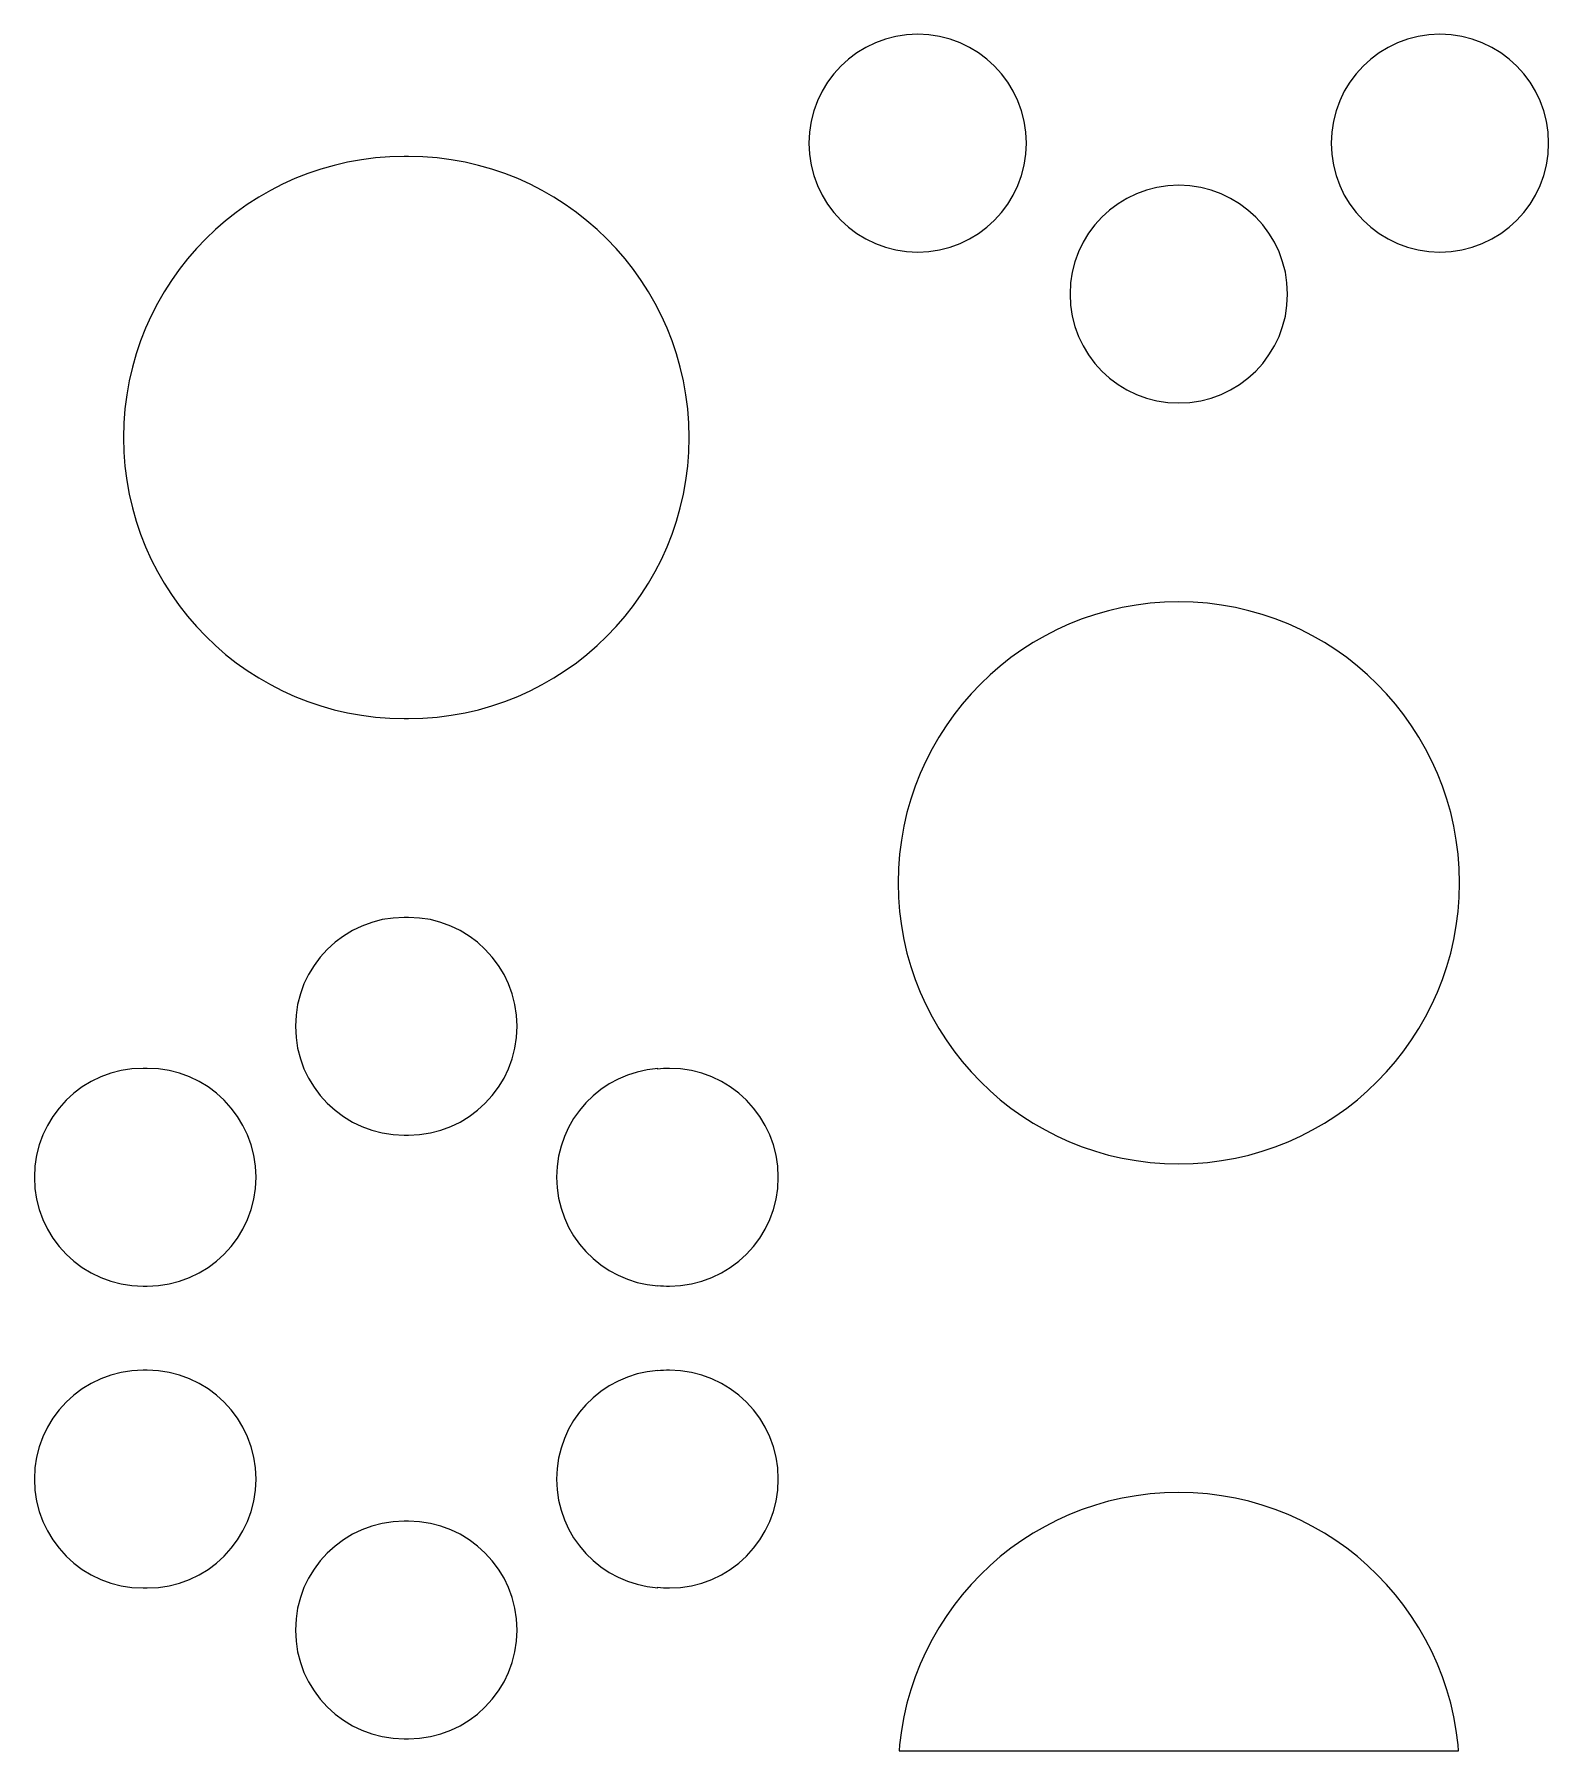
# Model space of a CAD drawing. Header units: millimetres. Extents: x -1200 to 1200, y -590 to 590.
# Drawn here: x 1 to 254.1, y -590 to -303.1 of the extents above; entities that cross this region are included whole.
import ezdxf

# ---------------------------------------------------------------- set-up
doc = ezdxf.new("R2010")
doc.units = ezdxf.units.MM
doc.header["$MEASUREMENT"] = 0
doc.layers.add('Layer 1', color=7, linetype='Continuous')

msp = doc.modelspace()

# ---------------------------------------------------------------- linework, layer by layer
at = {"layer": 'Layer 1', "color": 250, "lineweight": 20}
for points, knots in [([(130.4745, -321.3092), (130.4745, -311.2579), (138.6089, -303.1121), (148.6461, -303.1121), (158.6784, -303.1121), (166.8175, -311.2579), (166.8175, -321.3092), (166.8175, -331.3557), (158.6784, -339.5016), (148.6461, -339.5016), (138.6089, -339.5016), (130.4745, -331.3557), (130.4745, -321.3092)], [0, 0, 0, 0, 0.25, 0.25, 0.25, 0.5, 0.5, 0.5, 0.75, 0.75, 0.75, 1, 1, 1, 1]), ([(217.7483, -321.3092), (217.7483, -311.2579), (225.8874, -303.1121), (235.9197, -303.1121), (245.9521, -303.1121), (254.0911, -311.2579), (254.0911, -321.3092), (254.0911, -331.3557), (245.9521, -339.5016), (235.9197, -339.5016), (225.8874, -339.5016), (217.7483, -331.3557), (217.7483, -321.3092)], [0, 0, 0, 0, 0.25, 0.25, 0.25, 0.5, 0.5, 0.5, 0.75, 0.75, 0.75, 1, 1, 1, 1]), ([(42.4895, -328.1727), (42.4895, -328.1727), (44.566, -327.2309), (44.566, -327.2309), (44.566, -327.2309), (46.693, -326.3905), (46.693, -326.3905), (46.693, -326.3905), (48.8707, -325.6513), (48.8707, -325.6513), (48.8707, -325.6513), (51.0941, -325.0211), (51.0941, -325.0211), (51.0941, -325.0211), (53.3612, -324.4946), (53.3612, -324.4946), (53.3612, -324.4946), (55.669, -324.0816), (55.669, -324.0816), (55.669, -324.0816), (58.0155, -323.7821), (58.0155, -323.7821), (58.0155, -323.7821), (60.4007, -323.6034), (60.4007, -323.6034), (60.4007, -323.6034), (62.8194, -323.5431), (62.8194, -323.5431), (62.8194, -323.5431), (63.1751, -323.552), (63.1751, -323.552), (63.1751, -323.552), (63.5307, -323.5431), (63.5307, -323.5431), (63.5307, -323.5431), (65.9497, -323.6034), (65.9497, -323.6034), (65.9497, -323.6034), (68.3347, -323.7821), (68.3347, -323.7821), (68.3347, -323.7821), (70.6835, -324.0816), (70.6835, -324.0816), (70.6835, -324.0816), (72.989, -324.4946), (72.989, -324.4946), (72.989, -324.4946), (75.2583, -325.0211), (75.2583, -325.0211), (75.2583, -325.0211), (77.482, -325.6513), (77.482, -325.6513), (77.482, -325.6513), (79.6572, -326.3905), (79.6572, -326.3905), (79.6572, -326.3905), (81.7867, -327.2309), (81.7867, -327.2309), (81.7867, -327.2309), (83.863, -328.1727), (83.863, -328.1727), (83.863, -328.1727), (85.8839, -329.2088), (85.8839, -329.2088), (85.8839, -329.2088), (87.8494, -330.339), (87.8494, -330.339), (87.8494, -330.339), (89.752, -331.561), (89.752, -331.561), (89.752, -331.561), (91.5922, -332.8723), (91.5922, -332.8723), (91.5922, -332.8723), (93.3648, -334.2658), (93.3648, -334.2658), (93.3648, -334.2658), (95.0698, -335.7439), (95.0698, -335.7439), (95.0698, -335.7439), (96.7, -337.3015), (96.7, -337.3015), (96.7, -337.3015), (98.2556, -338.9365), (98.2556, -338.9365), (98.2556, -338.9365), (99.7315, -340.6415), (99.7315, -340.6415), (99.7315, -340.6415), (101.123, -342.4164), (101.123, -342.4164), (101.123, -342.4164), (102.4324, -344.2591), (102.4324, -344.2591), (102.4324, -344.2591), (103.6527, -346.1646), (103.6527, -346.1646), (103.6527, -346.1646), (104.7814, -348.133), (104.7814, -348.133), (104.7814, -348.133), (105.8159, -350.1567), (105.8159, -350.1567), (105.8159, -350.1567), (106.7565, -352.236), (106.7565, -352.236), (106.7565, -352.236), (107.5956, -354.3661), (107.5956, -354.3661), (107.5956, -354.3661), (108.3312, -356.5468), (108.3312, -356.5468), (108.3312, -356.5468), (108.9631, -358.7711), (108.9631, -358.7711), (108.9631, -358.7711), (109.4864, -361.0435), (109.4864, -361.0435), (109.4864, -361.0435), (109.9011, -363.3547), (109.9011, -363.3547), (109.9011, -363.3547), (110.1978, -365.707), (110.1978, -365.707), (110.1978, -365.707), (110.3787, -368.0954), (110.3787, -368.0954), (110.3787, -368.0954), (110.4414, -370.5178), (110.4414, -370.5178), (110.4414, -370.5178), (110.3787, -372.94), (110.3787, -372.94), (110.3787, -372.94), (110.1978, -375.3285), (110.1978, -375.3285), (110.1978, -375.3285), (109.9011, -377.6783), (109.9011, -377.6783), (109.9011, -377.6783), (109.4864, -379.9918), (109.4864, -379.9918), (109.4864, -379.9918), (108.9631, -382.2619), (108.9631, -382.2619), (108.9631, -382.2619), (108.3312, -384.4862), (108.3312, -384.4862), (108.3312, -384.4862), (107.5956, -386.667), (107.5956, -386.667), (107.5956, -386.667), (106.7565, -388.7994), (106.7565, -388.7994), (106.7565, -388.7994), (105.8159, -390.8764), (105.8159, -390.8764), (105.8159, -390.8764), (104.7814, -392.9001), (104.7814, -392.9001), (104.7814, -392.9001), (103.6527, -394.8683), (103.6527, -394.8683), (103.6527, -394.8683), (102.4324, -396.7739), (102.4324, -396.7739), (102.4324, -396.7739), (101.123, -398.6164), (101.123, -398.6164), (101.123, -398.6164), (99.7315, -400.394), (99.7315, -400.394), (99.7315, -400.394), (98.2556, -402.0991), (98.2556, -402.0991), (98.2556, -402.0991), (96.7, -403.7315), (96.7, -403.7315), (96.7, -403.7315), (95.0673, -405.2916), (95.0673, -405.2916), (95.0673, -405.2916), (93.3648, -406.7672), (93.3648, -406.7672), (93.3648, -406.7672), (91.5922, -408.1631), (91.5922, -408.1631), (91.5922, -408.1631), (89.752, -409.4743), (89.752, -409.4743), (89.752, -409.4743), (87.8494, -410.6965), (87.8494, -410.6965), (87.8494, -410.6965), (85.8839, -411.8267), (85.8839, -411.8267), (85.8839, -411.8267), (83.863, -412.8628), (83.863, -412.8628), (83.863, -412.8628), (81.7867, -413.8047), (81.7867, -413.8047), (81.7867, -413.8047), (79.6572, -414.6451), (79.6572, -414.6451), (79.6572, -414.6451), (77.482, -415.3817), (77.482, -415.3817), (77.482, -415.3817), (75.2583, -416.0144), (75.2583, -416.0144), (75.2583, -416.0144), (72.989, -416.5384), (72.989, -416.5384), (72.989, -416.5384), (70.6835, -416.9491), (70.6835, -416.9491), (70.6835, -416.9491), (68.3347, -417.2484), (68.3347, -417.2484), (68.3347, -417.2484), (65.9497, -417.4318), (65.9497, -417.4318), (65.9497, -417.4318), (63.5307, -417.4923), (63.5307, -417.4923), (63.5307, -417.4923), (63.1753, -417.4835), (63.1753, -417.4835), (63.1753, -417.4835), (62.8194, -417.4923), (62.8194, -417.4923), (62.8194, -417.4923), (60.4007, -417.4318), (60.4007, -417.4318), (60.4007, -417.4318), (58.0155, -417.2484), (58.0155, -417.2484), (58.0155, -417.2484), (55.669, -416.9491), (55.669, -416.9491), (55.669, -416.9491), (53.3612, -416.5384), (53.3612, -416.5384), (53.3612, -416.5384), (51.0941, -416.0144), (51.0941, -416.0144), (51.0941, -416.0144), (48.8707, -415.3817), (48.8707, -415.3817), (48.8707, -415.3817), (46.693, -414.6451), (46.693, -414.6451), (46.693, -414.6451), (44.566, -413.8047), (44.566, -413.8047), (44.566, -413.8047), (42.4895, -412.8628), (42.4895, -412.8628), (42.4895, -412.8628), (40.4661, -411.8267), (40.4661, -411.8267), (40.4661, -411.8267), (38.5056, -410.6965), (38.5056, -410.6965), (38.5056, -410.6965), (36.6003, -409.4743), (36.6003, -409.4743), (36.6003, -409.4743), (34.7604, -408.1631), (34.7604, -408.1631), (34.7604, -408.1631), (32.9854, -406.7672), (32.9854, -406.7672), (32.9854, -406.7672), (31.2829, -405.2916), (31.2829, -405.2916), (31.2829, -405.2916), (29.6525, -403.7315), (29.6525, -403.7315), (29.6525, -403.7315), (28.0971, -402.0991), (28.0971, -402.0991), (28.0971, -402.0991), (26.6212, -400.394), (26.6212, -400.394), (26.6212, -400.394), (25.2296, -398.6164), (25.2296, -398.6164), (25.2296, -398.6164), (23.9226, -396.7739), (23.9226, -396.7739), (23.9226, -396.7739), (22.6999, -394.8683), (22.6999, -394.8683), (22.6999, -394.8683), (21.5688, -392.9001), (21.5688, -392.9001), (21.5688, -392.9001), (20.5342, -390.8764), (20.5342, -390.8764), (20.5342, -390.8764), (19.5963, -388.7994), (19.5963, -388.7994), (19.5963, -388.7994), (18.7569, -386.667), (18.7569, -386.667), (18.7569, -386.667), (18.0191, -384.4862), (18.0191, -384.4862), (18.0191, -384.4862), (17.3895, -382.2619), (17.3895, -382.2619), (17.3895, -382.2619), (16.8638, -379.9894), (16.8638, -379.9894), (16.8638, -379.9894), (16.449, -377.6783), (16.449, -377.6783), (16.449, -377.6783), (16.1549, -375.3285), (16.1549, -375.3285), (16.1549, -375.3285), (15.9715, -372.94), (15.9715, -372.94), (15.9715, -372.94), (15.9112, -370.5178), (15.9112, -370.5178), (15.9112, -370.5178), (15.9715, -368.0954), (15.9715, -368.0954), (15.9715, -368.0954), (16.1549, -365.707), (16.1549, -365.707), (16.1549, -365.707), (16.449, -363.3547), (16.449, -363.3547), (16.449, -363.3547), (16.8638, -361.0435), (16.8638, -361.0435), (16.8638, -361.0435), (17.3895, -358.7734), (17.3895, -358.7734), (17.3895, -358.7734), (18.0191, -356.5468), (18.0191, -356.5468), (18.0191, -356.5468), (18.7569, -354.3661), (18.7569, -354.3661), (18.7569, -354.3661), (19.5963, -352.236), (19.5963, -352.236), (19.5963, -352.236), (20.5342, -350.1567), (20.5342, -350.1567), (20.5342, -350.1567), (21.5688, -348.133), (21.5688, -348.133), (21.5688, -348.133), (22.6999, -346.1646), (22.6999, -346.1646), (22.6999, -346.1646), (23.9226, -344.2591), (23.9226, -344.2591), (23.9226, -344.2591), (25.2296, -342.4164), (25.2296, -342.4164), (25.2296, -342.4164), (26.6212, -340.6415), (26.6212, -340.6415), (26.6212, -340.6415), (28.0971, -338.9341), (28.0971, -338.9341), (28.0971, -338.9341), (29.6525, -337.3015), (29.6525, -337.3015), (29.6525, -337.3015), (31.2829, -335.7439), (31.2829, -335.7439), (31.2829, -335.7439), (32.9854, -334.2658), (32.9854, -334.2658), (32.9854, -334.2658), (34.7604, -332.8723), (34.7604, -332.8723), (34.7604, -332.8723), (36.6003, -331.561), (36.6003, -331.561), (36.6003, -331.561), (38.5033, -330.339), (38.5033, -330.339), (38.5033, -330.339), (40.4686, -329.2088), (40.4686, -329.2088), (40.4686, -329.2088), (42.4895, -328.1727), (42.4895, -328.1727)], [0, 0, 0, 0, 0.00757576, 0.00757576, 0.00757576, 0.01515152, 0.01515152, 0.01515152, 0.02272727, 0.02272727, 0.02272727, 0.03030303, 0.03030303, 0.03030303, 0.03787879, 0.03787879, 0.03787879, 0.04545455, 0.04545455, 0.04545455, 0.0530303, 0.0530303, 0.0530303, 0.06060606, 0.06060606, 0.06060606, 0.06818182, 0.06818182, 0.06818182, 0.07575758, 0.07575758, 0.07575758, 0.08333333, 0.08333333, 0.08333333, 0.09090909, 0.09090909, 0.09090909, 0.09848485, 0.09848485, 0.09848485, 0.10606061, 0.10606061, 0.10606061, 0.11363636, 0.11363636, 0.11363636, 0.12121212, 0.12121212, 0.12121212, 0.12878788, 0.12878788, 0.12878788, 0.13636364, 0.13636364, 0.13636364, 0.14393939, 0.14393939, 0.14393939, 0.15151515, 0.15151515, 0.15151515, 0.15909091, 0.15909091, 0.15909091, 0.16666667, 0.16666667, 0.16666667, 0.17424242, 0.17424242, 0.17424242, 0.18181818, 0.18181818, 0.18181818, 0.18939394, 0.18939394, 0.18939394, 0.1969697, 0.1969697, 0.1969697, 0.20454545, 0.20454545, 0.20454545, 0.21212121, 0.21212121, 0.21212121, 0.21969697, 0.21969697, 0.21969697, 0.22727273, 0.22727273, 0.22727273, 0.23484848, 0.23484848, 0.23484848, 0.24242424, 0.24242424, 0.24242424, 0.25, 0.25, 0.25, 0.25757576, 0.25757576, 0.25757576, 0.26515152, 0.26515152, 0.26515152, 0.27272727, 0.27272727, 0.27272727, 0.28030303, 0.28030303, 0.28030303, 0.28787879, 0.28787879, 0.28787879, 0.29545455, 0.29545455, 0.29545455, 0.3030303, 0.3030303, 0.3030303, 0.31060606, 0.31060606, 0.31060606, 0.31818182, 0.31818182, 0.31818182, 0.32575758, 0.32575758, 0.32575758, 0.33333333, 0.33333333, 0.33333333, 0.34090909, 0.34090909, 0.34090909, 0.34848485, 0.34848485, 0.34848485, 0.35606061, 0.35606061, 0.35606061, 0.36363636, 0.36363636, 0.36363636, 0.37121212, 0.37121212, 0.37121212, 0.37878788, 0.37878788, 0.37878788, 0.38636364, 0.38636364, 0.38636364, 0.39393939, 0.39393939, 0.39393939, 0.40151515, 0.40151515, 0.40151515, 0.40909091, 0.40909091, 0.40909091, 0.41666667, 0.41666667, 0.41666667, 0.42424242, 0.42424242, 0.42424242, 0.43181818, 0.43181818, 0.43181818, 0.43939394, 0.43939394, 0.43939394, 0.4469697, 0.4469697, 0.4469697, 0.45454545, 0.45454545, 0.45454545, 0.46212121, 0.46212121, 0.46212121, 0.46969697, 0.46969697, 0.46969697, 0.47727273, 0.47727273, 0.47727273, 0.48484848, 0.48484848, 0.48484848, 0.49242424, 0.49242424, 0.49242424, 0.5, 0.5, 0.5, 0.50757576, 0.50757576, 0.50757576, 0.51515152, 0.51515152, 0.51515152, 0.52272727, 0.52272727, 0.52272727, 0.53030303, 0.53030303, 0.53030303, 0.53787879, 0.53787879, 0.53787879, 0.54545455, 0.54545455, 0.54545455, 0.5530303, 0.5530303, 0.5530303, 0.56060606, 0.56060606, 0.56060606, 0.56818182, 0.56818182, 0.56818182, 0.57575758, 0.57575758, 0.57575758, 0.58333333, 0.58333333, 0.58333333, 0.59090909, 0.59090909, 0.59090909, 0.59848485, 0.59848485, 0.59848485, 0.60606061, 0.60606061, 0.60606061, 0.61363636, 0.61363636, 0.61363636, 0.62121212, 0.62121212, 0.62121212, 0.62878788, 0.62878788, 0.62878788, 0.63636364, 0.63636364, 0.63636364, 0.64393939, 0.64393939, 0.64393939, 0.65151515, 0.65151515, 0.65151515, 0.65909091, 0.65909091, 0.65909091, 0.66666667, 0.66666667, 0.66666667, 0.67424242, 0.67424242, 0.67424242, 0.68181818, 0.68181818, 0.68181818, 0.68939394, 0.68939394, 0.68939394, 0.6969697, 0.6969697, 0.6969697, 0.70454545, 0.70454545, 0.70454545, 0.71212121, 0.71212121, 0.71212121, 0.71969697, 0.71969697, 0.71969697, 0.72727273, 0.72727273, 0.72727273, 0.73484848, 0.73484848, 0.73484848, 0.74242424, 0.74242424, 0.74242424, 0.75, 0.75, 0.75, 0.75757576, 0.75757576, 0.75757576, 0.76515152, 0.76515152, 0.76515152, 0.77272727, 0.77272727, 0.77272727, 0.78030303, 0.78030303, 0.78030303, 0.78787879, 0.78787879, 0.78787879, 0.79545455, 0.79545455, 0.79545455, 0.8030303, 0.8030303, 0.8030303, 0.81060606, 0.81060606, 0.81060606, 0.81818182, 0.81818182, 0.81818182, 0.82575758, 0.82575758, 0.82575758, 0.83333333, 0.83333333, 0.83333333, 0.84090909, 0.84090909, 0.84090909, 0.84848485, 0.84848485, 0.84848485, 0.85606061, 0.85606061, 0.85606061, 0.86363636, 0.86363636, 0.86363636, 0.87121212, 0.87121212, 0.87121212, 0.87878788, 0.87878788, 0.87878788, 0.88636364, 0.88636364, 0.88636364, 0.89393939, 0.89393939, 0.89393939, 0.90151515, 0.90151515, 0.90151515, 0.90909091, 0.90909091, 0.90909091, 0.91666667, 0.91666667, 0.91666667, 0.92424242, 0.92424242, 0.92424242, 0.93181818, 0.93181818, 0.93181818, 0.93939394, 0.93939394, 0.93939394, 0.9469697, 0.9469697, 0.9469697, 0.95454545, 0.95454545, 0.95454545, 0.96212121, 0.96212121, 0.96212121, 0.96969697, 0.96969697, 0.96969697, 0.97727273, 0.97727273, 0.97727273, 0.98484848, 0.98484848, 0.98484848, 0.99242424, 0.99242424, 0.99242424, 1, 1, 1, 1]), ([(192.2817, -328.3392), (202.3164, -328.3392), (210.4532, -336.4877), (210.4532, -346.5366), (210.4532, -356.5855), (202.3164, -364.7338), (192.2817, -364.7338), (182.247, -364.7338), (174.1102, -356.5855), (174.1102, -346.5366), (174.1102, -336.4877), (182.247, -328.3392), (192.2817, -328.3392)], [0, 0, 0, 0, 0.25, 0.25, 0.25, 0.5, 0.5, 0.5, 0.75, 0.75, 0.75, 1, 1, 1, 1]), ([(145.3735, -444.9561), (145.3735, -444.9561), (145.4337, -442.5337), (145.4337, -442.5337), (145.4337, -442.5337), (145.617, -440.1453), (145.617, -440.1453), (145.617, -440.1453), (145.9136, -437.7955), (145.9136, -437.7955), (145.9136, -437.7955), (146.3285, -435.4843), (146.3285, -435.4843), (146.3285, -435.4843), (146.8494, -433.2117), (146.8494, -433.2117), (146.8494, -433.2117), (147.4812, -430.9875), (147.4812, -430.9875), (147.4812, -430.9875), (148.2192, -428.8067), (148.2192, -428.8067), (148.2192, -428.8067), (149.0559, -426.6766), (149.0559, -426.6766), (149.0559, -426.6766), (149.9965, -424.5974), (149.9965, -424.5974), (149.9965, -424.5974), (151.0336, -422.5735), (151.0336, -422.5735), (151.0336, -422.5735), (152.1599, -420.6053), (152.1599, -420.6053), (152.1599, -420.6053), (153.3826, -418.6999), (153.3826, -418.6999), (153.3826, -418.6999), (154.6895, -416.8572), (154.6895, -416.8572), (154.6895, -416.8572), (156.0859, -415.0797), (156.0859, -415.0797), (156.0859, -415.0797), (157.5592, -413.3748), (157.5592, -413.3748), (157.5592, -413.3748), (159.1124, -411.7421), (159.1124, -411.7421), (159.1124, -411.7421), (160.7452, -410.1844), (160.7452, -410.1844), (160.7452, -410.1844), (162.4477, -408.7065), (162.4477, -408.7065), (162.4477, -408.7065), (164.2202, -407.313), (164.2202, -407.313), (164.2202, -407.313), (166.0627, -405.9992), (166.0627, -405.9992), (166.0627, -405.9992), (167.9654, -404.7772), (167.9654, -404.7772), (167.9654, -404.7772), (169.9286, -403.6471), (169.9286, -403.6471), (169.9286, -403.6471), (171.9494, -402.611), (171.9494, -402.611), (171.9494, -402.611), (174.0282, -401.6692), (174.0282, -401.6692), (174.0282, -401.6692), (176.1553, -400.8287), (176.1553, -400.8287), (176.1553, -400.8287), (178.3353, -400.0922), (178.3353, -400.0922), (178.3353, -400.0922), (180.5564, -399.4594), (180.5564, -399.4594), (180.5564, -399.4594), (182.8234, -398.9352), (182.8234, -398.9352), (182.8234, -398.9352), (185.1312, -398.5248), (185.1312, -398.5248), (185.1312, -398.5248), (187.4802, -398.2252), (187.4802, -398.2252), (187.4802, -398.2252), (189.8628, -398.0417), (189.8628, -398.0417), (189.8628, -398.0417), (192.2817, -397.9813), (192.2817, -397.9813), (192.2817, -397.9813), (194.7029, -398.0417), (194.7029, -398.0417), (194.7029, -398.0417), (197.0855, -398.2252), (197.0855, -398.2252), (197.0855, -398.2252), (199.4345, -398.5248), (199.4345, -398.5248), (199.4345, -398.5248), (201.7448, -398.9352), (201.7448, -398.9352), (201.7448, -398.9352), (204.0093, -399.4594), (204.0093, -399.4594), (204.0093, -399.4594), (206.2304, -400.0922), (206.2304, -400.0922), (206.2304, -400.0922), (208.4105, -400.8287), (208.4105, -400.8287), (208.4105, -400.8287), (210.5375, -401.6692), (210.5375, -401.6692), (210.5375, -401.6692), (212.6139, -402.611), (212.6139, -402.611), (212.6139, -402.611), (214.6373, -403.6471), (214.6373, -403.6471), (214.6373, -403.6471), (216.6003, -404.7772), (216.6003, -404.7772), (216.6003, -404.7772), (218.5032, -405.9992), (218.5032, -405.9992), (218.5032, -405.9992), (220.3406, -407.313), (220.3406, -407.313), (220.3406, -407.313), (222.1181, -408.7065), (222.1181, -408.7065), (222.1181, -408.7065), (223.8206, -410.1844), (223.8206, -410.1844), (223.8206, -410.1844), (225.4533, -411.7421), (225.4533, -411.7421), (225.4533, -411.7421), (227.0064, -413.3748), (227.0064, -413.3748), (227.0064, -413.3748), (228.4823, -415.0797), (228.4823, -415.0797), (228.4823, -415.0797), (229.8762, -416.8572), (229.8762, -416.8572), (229.8762, -416.8572), (231.1834, -418.6999), (231.1834, -418.6999), (231.1834, -418.6999), (232.406, -420.6053), (232.406, -420.6053), (232.406, -420.6053), (233.5322, -422.5735), (233.5322, -422.5735), (233.5322, -422.5735), (234.5692, -424.5974), (234.5692, -424.5974), (234.5692, -424.5974), (235.5073, -426.6766), (235.5073, -426.6766), (235.5073, -426.6766), (236.3464, -428.8067), (236.3464, -428.8067), (236.3464, -428.8067), (237.0844, -430.9875), (237.0844, -430.9875), (237.0844, -430.9875), (237.7162, -433.2117), (237.7162, -433.2117), (237.7162, -433.2117), (238.2374, -435.4843), (238.2374, -435.4843), (238.2374, -435.4843), (238.652, -437.7955), (238.652, -437.7955), (238.652, -437.7955), (238.951, -440.1453), (238.951, -440.1453), (238.951, -440.1453), (239.1319, -442.5337), (239.1319, -442.5337), (239.1319, -442.5337), (239.1923, -444.9561), (239.1923, -444.9561), (239.1923, -444.9561), (239.1319, -447.3782), (239.1319, -447.3782), (239.1319, -447.3782), (238.951, -449.7667), (238.951, -449.7667), (238.951, -449.7667), (238.652, -452.1189), (238.652, -452.1189), (238.652, -452.1189), (238.2374, -454.4301), (238.2374, -454.4301), (238.2374, -454.4301), (237.7162, -456.7002), (237.7162, -456.7002), (237.7162, -456.7002), (237.0844, -458.9269), (237.0844, -458.9269), (237.0844, -458.9269), (236.3464, -461.1076), (236.3464, -461.1076), (236.3464, -461.1076), (235.5073, -463.2377), (235.5073, -463.2377), (235.5073, -463.2377), (234.5692, -465.317), (234.5692, -465.317), (234.5692, -465.317), (233.5322, -467.3409), (233.5322, -467.3409), (233.5322, -467.3409), (232.406, -469.3092), (232.406, -469.3092), (232.406, -469.3092), (231.1834, -471.217), (231.1834, -471.217), (231.1834, -471.217), (229.8762, -473.0572), (229.8762, -473.0572), (229.8762, -473.0572), (228.4823, -474.8346), (228.4823, -474.8346), (228.4823, -474.8346), (227.0064, -476.5396), (227.0064, -476.5396), (227.0064, -476.5396), (225.4533, -478.1723), (225.4533, -478.1723), (225.4533, -478.1723), (223.8206, -479.7299), (223.8206, -479.7299), (223.8206, -479.7299), (222.1181, -481.2078), (222.1181, -481.2078), (222.1181, -481.2078), (220.3455, -482.6014), (220.3455, -482.6014), (220.3455, -482.6014), (218.5032, -483.9127), (218.5032, -483.9127), (218.5032, -483.9127), (216.6003, -485.1347), (216.6003, -485.1347), (216.6003, -485.1347), (214.6373, -486.265), (214.6373, -486.265), (214.6373, -486.265), (212.6139, -487.301), (212.6139, -487.301), (212.6139, -487.301), (210.5375, -488.2427), (210.5375, -488.2427), (210.5375, -488.2427), (208.4105, -489.0856), (208.4105, -489.0856), (208.4105, -489.0856), (206.2304, -489.8198), (206.2304, -489.8198), (206.2304, -489.8198), (204.0093, -490.4526), (204.0093, -490.4526), (204.0093, -490.4526), (201.7448, -490.9791), (201.7448, -490.9791), (201.7448, -490.9791), (199.4345, -491.3921), (199.4345, -491.3921), (199.4345, -491.3921), (197.0855, -491.6915), (197.0855, -491.6915), (197.0855, -491.6915), (194.7029, -491.8702), (194.7029, -491.8702), (194.7029, -491.8702), (192.2817, -491.9306), (192.2817, -491.9306), (192.2817, -491.9306), (189.8628, -491.8702), (189.8628, -491.8702), (189.8628, -491.8702), (187.4802, -491.6915), (187.4802, -491.6915), (187.4802, -491.6915), (185.1312, -491.3921), (185.1312, -491.3921), (185.1312, -491.3921), (182.8234, -490.9791), (182.8234, -490.9791), (182.8234, -490.9791), (180.5564, -490.4526), (180.5564, -490.4526), (180.5564, -490.4526), (178.3353, -489.8198), (178.3353, -489.8198), (178.3353, -489.8198), (176.1553, -489.0834), (176.1553, -489.0834), (176.1553, -489.0834), (174.0282, -488.2427), (174.0282, -488.2427), (174.0282, -488.2427), (171.9494, -487.301), (171.9494, -487.301), (171.9494, -487.301), (169.9286, -486.265), (169.9286, -486.265), (169.9286, -486.265), (167.9654, -485.1347), (167.9654, -485.1347), (167.9654, -485.1347), (166.0627, -483.9127), (166.0627, -483.9127), (166.0627, -483.9127), (164.2202, -482.6014), (164.2202, -482.6014), (164.2202, -482.6014), (162.4477, -481.2078), (162.4477, -481.2078), (162.4477, -481.2078), (160.7452, -479.7299), (160.7452, -479.7299), (160.7452, -479.7299), (159.1124, -478.1723), (159.1124, -478.1723), (159.1124, -478.1723), (157.5592, -476.5396), (157.5592, -476.5396), (157.5592, -476.5396), (156.0859, -474.8346), (156.0859, -474.8346), (156.0859, -474.8346), (154.6895, -473.0572), (154.6895, -473.0572), (154.6895, -473.0572), (153.3826, -471.217), (153.3826, -471.217), (153.3826, -471.217), (152.1599, -469.3092), (152.1599, -469.3092), (152.1599, -469.3092), (151.0336, -467.3409), (151.0336, -467.3409), (151.0336, -467.3409), (149.9965, -465.317), (149.9965, -465.317), (149.9965, -465.317), (149.0559, -463.2377), (149.0559, -463.2377), (149.0559, -463.2377), (148.2192, -461.1076), (148.2192, -461.1076), (148.2192, -461.1076), (147.4812, -458.9269), (147.4812, -458.9269), (147.4812, -458.9269), (146.8494, -456.7002), (146.8494, -456.7002), (146.8494, -456.7002), (146.3285, -454.4276), (146.3285, -454.4276), (146.3285, -454.4276), (145.9136, -452.1189), (145.9136, -452.1189), (145.9136, -452.1189), (145.617, -449.7667), (145.617, -449.7667), (145.617, -449.7667), (145.4337, -447.3782), (145.4337, -447.3782), (145.4337, -447.3782), (145.3735, -444.9561), (145.3735, -444.9561)], [0, 0, 0, 0, 0.0078125, 0.0078125, 0.0078125, 0.015625, 0.015625, 0.015625, 0.0234375, 0.0234375, 0.0234375, 0.03125, 0.03125, 0.03125, 0.0390625, 0.0390625, 0.0390625, 0.046875, 0.046875, 0.046875, 0.0546875, 0.0546875, 0.0546875, 0.0625, 0.0625, 0.0625, 0.0703125, 0.0703125, 0.0703125, 0.078125, 0.078125, 0.078125, 0.0859375, 0.0859375, 0.0859375, 0.09375, 0.09375, 0.09375, 0.1015625, 0.1015625, 0.1015625, 0.109375, 0.109375, 0.109375, 0.1171875, 0.1171875, 0.1171875, 0.125, 0.125, 0.125, 0.1328125, 0.1328125, 0.1328125, 0.140625, 0.140625, 0.140625, 0.1484375, 0.1484375, 0.1484375, 0.15625, 0.15625, 0.15625, 0.1640625, 0.1640625, 0.1640625, 0.171875, 0.171875, 0.171875, 0.1796875, 0.1796875, 0.1796875, 0.1875, 0.1875, 0.1875, 0.1953125, 0.1953125, 0.1953125, 0.203125, 0.203125, 0.203125, 0.2109375, 0.2109375, 0.2109375, 0.21875, 0.21875, 0.21875, 0.2265625, 0.2265625, 0.2265625, 0.234375, 0.234375, 0.234375, 0.2421875, 0.2421875, 0.2421875, 0.25, 0.25, 0.25, 0.2578125, 0.2578125, 0.2578125, 0.265625, 0.265625, 0.265625, 0.2734375, 0.2734375, 0.2734375, 0.28125, 0.28125, 0.28125, 0.2890625, 0.2890625, 0.2890625, 0.296875, 0.296875, 0.296875, 0.3046875, 0.3046875, 0.3046875, 0.3125, 0.3125, 0.3125, 0.3203125, 0.3203125, 0.3203125, 0.328125, 0.328125, 0.328125, 0.3359375, 0.3359375, 0.3359375, 0.34375, 0.34375, 0.34375, 0.3515625, 0.3515625, 0.3515625, 0.359375, 0.359375, 0.359375, 0.3671875, 0.3671875, 0.3671875, 0.375, 0.375, 0.375, 0.3828125, 0.3828125, 0.3828125, 0.390625, 0.390625, 0.390625, 0.3984375, 0.3984375, 0.3984375, 0.40625, 0.40625, 0.40625, 0.4140625, 0.4140625, 0.4140625, 0.421875, 0.421875, 0.421875, 0.4296875, 0.4296875, 0.4296875, 0.4375, 0.4375, 0.4375, 0.4453125, 0.4453125, 0.4453125, 0.453125, 0.453125, 0.453125, 0.4609375, 0.4609375, 0.4609375, 0.46875, 0.46875, 0.46875, 0.4765625, 0.4765625, 0.4765625, 0.484375, 0.484375, 0.484375, 0.4921875, 0.4921875, 0.4921875, 0.5, 0.5, 0.5, 0.5078125, 0.5078125, 0.5078125, 0.515625, 0.515625, 0.515625, 0.5234375, 0.5234375, 0.5234375, 0.53125, 0.53125, 0.53125, 0.5390625, 0.5390625, 0.5390625, 0.546875, 0.546875, 0.546875, 0.5546875, 0.5546875, 0.5546875, 0.5625, 0.5625, 0.5625, 0.5703125, 0.5703125, 0.5703125, 0.578125, 0.578125, 0.578125, 0.5859375, 0.5859375, 0.5859375, 0.59375, 0.59375, 0.59375, 0.6015625, 0.6015625, 0.6015625, 0.609375, 0.609375, 0.609375, 0.6171875, 0.6171875, 0.6171875, 0.625, 0.625, 0.625, 0.6328125, 0.6328125, 0.6328125, 0.640625, 0.640625, 0.640625, 0.6484375, 0.6484375, 0.6484375, 0.65625, 0.65625, 0.65625, 0.6640625, 0.6640625, 0.6640625, 0.671875, 0.671875, 0.671875, 0.6796875, 0.6796875, 0.6796875, 0.6875, 0.6875, 0.6875, 0.6953125, 0.6953125, 0.6953125, 0.703125, 0.703125, 0.703125, 0.7109375, 0.7109375, 0.7109375, 0.71875, 0.71875, 0.71875, 0.7265625, 0.7265625, 0.7265625, 0.734375, 0.734375, 0.734375, 0.7421875, 0.7421875, 0.7421875, 0.75, 0.75, 0.75, 0.7578125, 0.7578125, 0.7578125, 0.765625, 0.765625, 0.765625, 0.7734375, 0.7734375, 0.7734375, 0.78125, 0.78125, 0.78125, 0.7890625, 0.7890625, 0.7890625, 0.796875, 0.796875, 0.796875, 0.8046875, 0.8046875, 0.8046875, 0.8125, 0.8125, 0.8125, 0.8203125, 0.8203125, 0.8203125, 0.828125, 0.828125, 0.828125, 0.8359375, 0.8359375, 0.8359375, 0.84375, 0.84375, 0.84375, 0.8515625, 0.8515625, 0.8515625, 0.859375, 0.859375, 0.859375, 0.8671875, 0.8671875, 0.8671875, 0.875, 0.875, 0.875, 0.8828125, 0.8828125, 0.8828125, 0.890625, 0.890625, 0.890625, 0.8984375, 0.8984375, 0.8984375, 0.90625, 0.90625, 0.90625, 0.9140625, 0.9140625, 0.9140625, 0.921875, 0.921875, 0.921875, 0.9296875, 0.9296875, 0.9296875, 0.9375, 0.9375, 0.9375, 0.9453125, 0.9453125, 0.9453125, 0.953125, 0.953125, 0.953125, 0.9609375, 0.9609375, 0.9609375, 0.96875, 0.96875, 0.96875, 0.9765625, 0.9765625, 0.9765625, 0.984375, 0.984375, 0.984375, 0.9921875, 0.9921875, 0.9921875, 1, 1, 1, 1]), ([(44.648, -468.9373), (44.648, -458.8882), (52.7871, -450.74), (62.8194, -450.74), (62.9382, -450.74), (63.0568, -450.7412), (63.1751, -450.7433), (63.2934, -450.7412), (63.4119, -450.74), (63.5307, -450.74), (73.563, -450.74), (81.7024, -458.8882), (81.7024, -468.9373), (81.7024, -478.9861), (73.563, -487.1343), (63.5307, -487.1343), (63.4119, -487.1343), (63.2934, -487.1332), (63.1751, -487.1309), (63.0568, -487.1332), (62.9382, -487.1343), (62.8194, -487.1343), (52.7871, -487.1343), (44.648, -478.9861), (44.648, -468.9373)], [0, 0, 0, 0, 0.125, 0.125, 0.125, 0.25, 0.25, 0.25, 0.375, 0.375, 0.375, 0.5, 0.5, 0.5, 0.625, 0.625, 0.625, 0.75, 0.75, 0.75, 0.875, 0.875, 0.875, 1, 1, 1, 1]), ([(1.01, -494.1692), (1.01, -484.118), (9.1492, -475.9721), (19.1814, -475.9721), (19.3002, -475.9721), (19.4189, -475.9734), (19.5372, -475.9755), (19.6555, -475.9734), (19.7739, -475.9721), (19.8928, -475.9721), (29.9275, -475.9721), (38.0643, -484.118), (38.0643, -494.1692), (38.0643, -504.2158), (29.9275, -512.3617), (19.8928, -512.3617), (19.7739, -512.3617), (19.6555, -512.3606), (19.5372, -512.3582), (19.4189, -512.3606), (19.3002, -512.3617), (19.1814, -512.3617), (9.1492, -512.3617), (1.01, -504.2158), (1.01, -494.1692)], [0, 0, 0, 0, 0.125, 0.125, 0.125, 0.25, 0.25, 0.25, 0.375, 0.375, 0.375, 0.5, 0.5, 0.5, 0.625, 0.625, 0.625, 0.75, 0.75, 0.75, 0.875, 0.875, 0.875, 1, 1, 1, 1]), ([(88.2859, -494.1692), (88.2859, -484.5454), (95.745, -476.6678), (105.1865, -476.0155), (105.1865, -476.0155), (105.1865, -476.0793), (105.1865, -476.0793), (105.8376, -476.0085), (106.4991, -475.9721), (107.169, -475.9721), (117.2012, -475.9721), (125.3402, -484.118), (125.3402, -494.1692), (125.3402, -504.2158), (117.2012, -512.3617), (107.169, -512.3617), (106.4991, -512.3617), (105.8376, -512.3254), (105.1865, -512.2545), (105.1865, -512.2545), (105.1865, -512.3182), (105.1865, -512.3182), (95.745, -511.6613), (88.2859, -503.7883), (88.2859, -494.1692)], [0, 0, 0, 0, 0.125, 0.125, 0.125, 0.25, 0.25, 0.25, 0.375, 0.375, 0.375, 0.5, 0.5, 0.5, 0.625, 0.625, 0.625, 0.75, 0.75, 0.75, 0.875, 0.875, 0.875, 1, 1, 1, 1]), ([(1.01, -544.6263), (1.01, -534.58), (9.1492, -526.4293), (19.1814, -526.4293), (19.3002, -526.4293), (19.4189, -526.4303), (19.5372, -526.4326), (19.6555, -526.4303), (19.7739, -526.4293), (19.8928, -526.4293), (29.9275, -526.4293), (38.0643, -534.58), (38.0643, -544.6263), (38.0643, -554.6729), (29.9275, -562.8235), (19.8928, -562.8235), (19.7739, -562.8235), (19.6555, -562.8225), (19.5372, -562.8201), (19.4189, -562.8225), (19.3002, -562.8235), (19.1814, -562.8235), (9.1492, -562.8235), (1.01, -554.6729), (1.01, -544.6263)], [0, 0, 0, 0, 0.125, 0.125, 0.125, 0.25, 0.25, 0.25, 0.375, 0.375, 0.375, 0.5, 0.5, 0.5, 0.625, 0.625, 0.625, 0.75, 0.75, 0.75, 0.875, 0.875, 0.875, 1, 1, 1, 1]), ([(88.2859, -544.6263), (88.2859, -535.0074), (95.745, -527.1295), (105.1865, -526.4751), (105.1865, -526.4751), (105.1865, -526.5364), (105.1865, -526.5364), (105.8376, -526.4656), (106.4991, -526.4293), (107.169, -526.4293), (117.2012, -526.4293), (125.3402, -534.58), (125.3402, -544.6263), (125.3402, -554.6729), (117.2012, -562.8235), (107.169, -562.8235), (106.4991, -562.8235), (105.8376, -562.7872), (105.1865, -562.7164), (105.1865, -562.7164), (105.1865, -562.7778), (105.1865, -562.7778), (95.745, -562.1233), (88.2859, -554.2455), (88.2859, -544.6263)], [0, 0, 0, 0, 0.125, 0.125, 0.125, 0.25, 0.25, 0.25, 0.375, 0.375, 0.375, 0.5, 0.5, 0.5, 0.625, 0.625, 0.625, 0.75, 0.75, 0.75, 0.875, 0.875, 0.875, 1, 1, 1, 1]), ([(239.0268, -590.0266), (239.0268, -590.0266), (145.5403, -590.0266), (145.5403, -590.0266), (145.5403, -590.0266), (145.617, -589.0265), (145.617, -589.0265), (145.617, -589.0265), (145.9136, -586.6767), (145.9136, -586.6767), (145.9136, -586.6767), (146.3285, -584.3632), (146.3285, -584.3632), (146.3285, -584.3632), (146.8494, -582.0931), (146.8494, -582.0931), (146.8494, -582.0931), (147.4812, -579.8641), (147.4812, -579.8641), (147.4812, -579.8641), (148.2192, -577.6857), (148.2192, -577.6857), (148.2192, -577.6857), (149.0559, -575.5557), (149.0559, -575.5557), (149.0559, -575.5557), (149.9965, -573.4787), (149.9965, -573.4787), (149.9965, -573.4787), (151.0336, -571.4524), (151.0336, -571.4524), (151.0336, -571.4524), (152.1599, -569.4842), (152.1599, -569.4842), (152.1599, -569.4842), (153.3826, -567.5788), (153.3826, -567.5788), (153.3826, -567.5788), (154.6895, -565.7362), (154.6895, -565.7362), (154.6895, -565.7362), (156.0859, -563.9609), (156.0859, -563.9609), (156.0859, -563.9609), (157.5592, -562.2536), (157.5592, -562.2536), (157.5592, -562.2536), (159.1124, -560.6212), (159.1124, -560.6212), (159.1124, -560.6212), (160.7452, -559.0656), (160.7452, -559.0656), (160.7452, -559.0656), (162.4477, -557.5879), (162.4477, -557.5879), (162.4477, -557.5879), (164.2202, -556.1895), (164.2202, -556.1895), (164.2202, -556.1895), (166.0627, -554.8805), (166.0627, -554.8805), (166.0627, -554.8805), (167.9654, -553.6562), (167.9654, -553.6562), (167.9654, -553.6562), (169.9286, -552.526), (169.9286, -552.526), (169.9286, -552.526), (171.9494, -551.4899), (171.9494, -551.4899), (171.9494, -551.4899), (174.0282, -550.5481), (174.0282, -550.5481), (174.0282, -550.5481), (176.1553, -549.7101), (176.1553, -549.7101), (176.1553, -549.7101), (178.3353, -548.971), (178.3353, -548.971), (178.3353, -548.971), (180.5564, -548.3383), (180.5564, -548.3383), (180.5564, -548.3383), (182.8234, -547.8166), (182.8234, -547.8166), (182.8234, -547.8166), (185.1312, -547.4037), (185.1312, -547.4037), (185.1312, -547.4037), (187.4802, -547.1043), (187.4802, -547.1043), (187.4802, -547.1043), (189.8628, -546.9206), (189.8628, -546.9206), (189.8628, -546.9206), (192.2817, -546.8603), (192.2817, -546.8603), (192.2817, -546.8603), (194.7029, -546.9206), (194.7029, -546.9206), (194.7029, -546.9206), (197.0855, -547.1043), (197.0855, -547.1043), (197.0855, -547.1043), (199.4345, -547.4037), (199.4345, -547.4037), (199.4345, -547.4037), (201.7448, -547.8166), (201.7448, -547.8166), (201.7448, -547.8166), (204.0093, -548.3383), (204.0093, -548.3383), (204.0093, -548.3383), (206.2304, -548.971), (206.2304, -548.971), (206.2304, -548.971), (208.4105, -549.7101), (208.4105, -549.7101), (208.4105, -549.7101), (210.5375, -550.5481), (210.5375, -550.5481), (210.5375, -550.5481), (212.6139, -551.4899), (212.6139, -551.4899), (212.6139, -551.4899), (214.6373, -552.526), (214.6373, -552.526), (214.6373, -552.526), (216.6003, -553.6562), (216.6003, -553.6562), (216.6003, -553.6562), (218.5032, -554.8805), (218.5032, -554.8805), (218.5032, -554.8805), (220.3406, -556.1895), (220.3406, -556.1895), (220.3406, -556.1895), (222.1181, -557.5879), (222.1181, -557.5879), (222.1181, -557.5879), (223.8206, -559.0656), (223.8206, -559.0656), (223.8206, -559.0656), (225.4533, -560.6212), (225.4533, -560.6212), (225.4533, -560.6212), (227.0064, -562.2536), (227.0064, -562.2536), (227.0064, -562.2536), (228.4823, -563.9609), (228.4823, -563.9609), (228.4823, -563.9609), (229.8762, -565.7362), (229.8762, -565.7362), (229.8762, -565.7362), (231.1834, -567.5788), (231.1834, -567.5788), (231.1834, -567.5788), (232.406, -569.4842), (232.406, -569.4842), (232.406, -569.4842), (233.5322, -571.4524), (233.5322, -571.4524), (233.5322, -571.4524), (234.5692, -573.4739), (234.5692, -573.4739), (234.5692, -573.4739), (235.5073, -575.5557), (235.5073, -575.5557), (235.5073, -575.5557), (236.3464, -577.6857), (236.3464, -577.6857), (236.3464, -577.6857), (237.0844, -579.8641), (237.0844, -579.8641), (237.0844, -579.8641), (237.7162, -582.0931), (237.7162, -582.0931), (237.7162, -582.0931), (238.2374, -584.3632), (238.2374, -584.3632), (238.2374, -584.3632), (238.652, -586.6767), (238.652, -586.6767), (238.652, -586.6767), (238.951, -589.0265), (238.951, -589.0265), (238.951, -589.0265), (239.0268, -590.0266), (239.0268, -590.0266)], [0, 0, 0, 0, 0.01587302, 0.01587302, 0.01587302, 0.03174603, 0.03174603, 0.03174603, 0.04761905, 0.04761905, 0.04761905, 0.06349206, 0.06349206, 0.06349206, 0.07936508, 0.07936508, 0.07936508, 0.0952381, 0.0952381, 0.0952381, 0.11111111, 0.11111111, 0.11111111, 0.12698413, 0.12698413, 0.12698413, 0.14285714, 0.14285714, 0.14285714, 0.15873016, 0.15873016, 0.15873016, 0.17460317, 0.17460317, 0.17460317, 0.19047619, 0.19047619, 0.19047619, 0.20634921, 0.20634921, 0.20634921, 0.22222222, 0.22222222, 0.22222222, 0.23809524, 0.23809524, 0.23809524, 0.25396825, 0.25396825, 0.25396825, 0.26984127, 0.26984127, 0.26984127, 0.28571429, 0.28571429, 0.28571429, 0.3015873, 0.3015873, 0.3015873, 0.31746032, 0.31746032, 0.31746032, 0.33333333, 0.33333333, 0.33333333, 0.34920635, 0.34920635, 0.34920635, 0.36507937, 0.36507937, 0.36507937, 0.38095238, 0.38095238, 0.38095238, 0.3968254, 0.3968254, 0.3968254, 0.41269841, 0.41269841, 0.41269841, 0.42857143, 0.42857143, 0.42857143, 0.44444444, 0.44444444, 0.44444444, 0.46031746, 0.46031746, 0.46031746, 0.47619048, 0.47619048, 0.47619048, 0.49206349, 0.49206349, 0.49206349, 0.50793651, 0.50793651, 0.50793651, 0.52380952, 0.52380952, 0.52380952, 0.53968254, 0.53968254, 0.53968254, 0.55555556, 0.55555556, 0.55555556, 0.57142857, 0.57142857, 0.57142857, 0.58730159, 0.58730159, 0.58730159, 0.6031746, 0.6031746, 0.6031746, 0.61904762, 0.61904762, 0.61904762, 0.63492063, 0.63492063, 0.63492063, 0.65079365, 0.65079365, 0.65079365, 0.66666667, 0.66666667, 0.66666667, 0.68253968, 0.68253968, 0.68253968, 0.6984127, 0.6984127, 0.6984127, 0.71428571, 0.71428571, 0.71428571, 0.73015873, 0.73015873, 0.73015873, 0.74603175, 0.74603175, 0.74603175, 0.76190476, 0.76190476, 0.76190476, 0.77777778, 0.77777778, 0.77777778, 0.79365079, 0.79365079, 0.79365079, 0.80952381, 0.80952381, 0.80952381, 0.82539683, 0.82539683, 0.82539683, 0.84126984, 0.84126984, 0.84126984, 0.85714286, 0.85714286, 0.85714286, 0.87301587, 0.87301587, 0.87301587, 0.88888889, 0.88888889, 0.88888889, 0.9047619, 0.9047619, 0.9047619, 0.92063492, 0.92063492, 0.92063492, 0.93650794, 0.93650794, 0.93650794, 0.95238095, 0.95238095, 0.95238095, 0.96825397, 0.96825397, 0.96825397, 0.98412698, 0.98412698, 0.98412698, 1, 1, 1, 1]), ([(44.648, -569.8561), (44.648, -559.8097), (52.7871, -551.6589), (62.8194, -551.6589), (62.9382, -551.6589), (63.0568, -551.66), (63.1751, -551.6624), (63.2934, -551.66), (63.4119, -551.6589), (63.5307, -551.6589), (73.563, -551.6589), (81.7024, -559.8097), (81.7024, -569.8561), (81.7024, -579.9051), (73.563, -588.0534), (63.5307, -588.0534), (63.4119, -588.0534), (63.2934, -588.0522), (63.1751, -588.0499), (63.0568, -588.0522), (62.9382, -588.0534), (62.8194, -588.0534), (52.7871, -588.0534), (44.648, -579.9051), (44.648, -569.8561)], [0, 0, 0, 0, 0.125, 0.125, 0.125, 0.25, 0.25, 0.25, 0.375, 0.375, 0.375, 0.5, 0.5, 0.5, 0.625, 0.625, 0.625, 0.75, 0.75, 0.75, 0.875, 0.875, 0.875, 1, 1, 1, 1])]:
    msp.add_open_spline(points, degree=3, knots=knots, dxfattribs=at)

doc.saveas('drawing.dxf')
